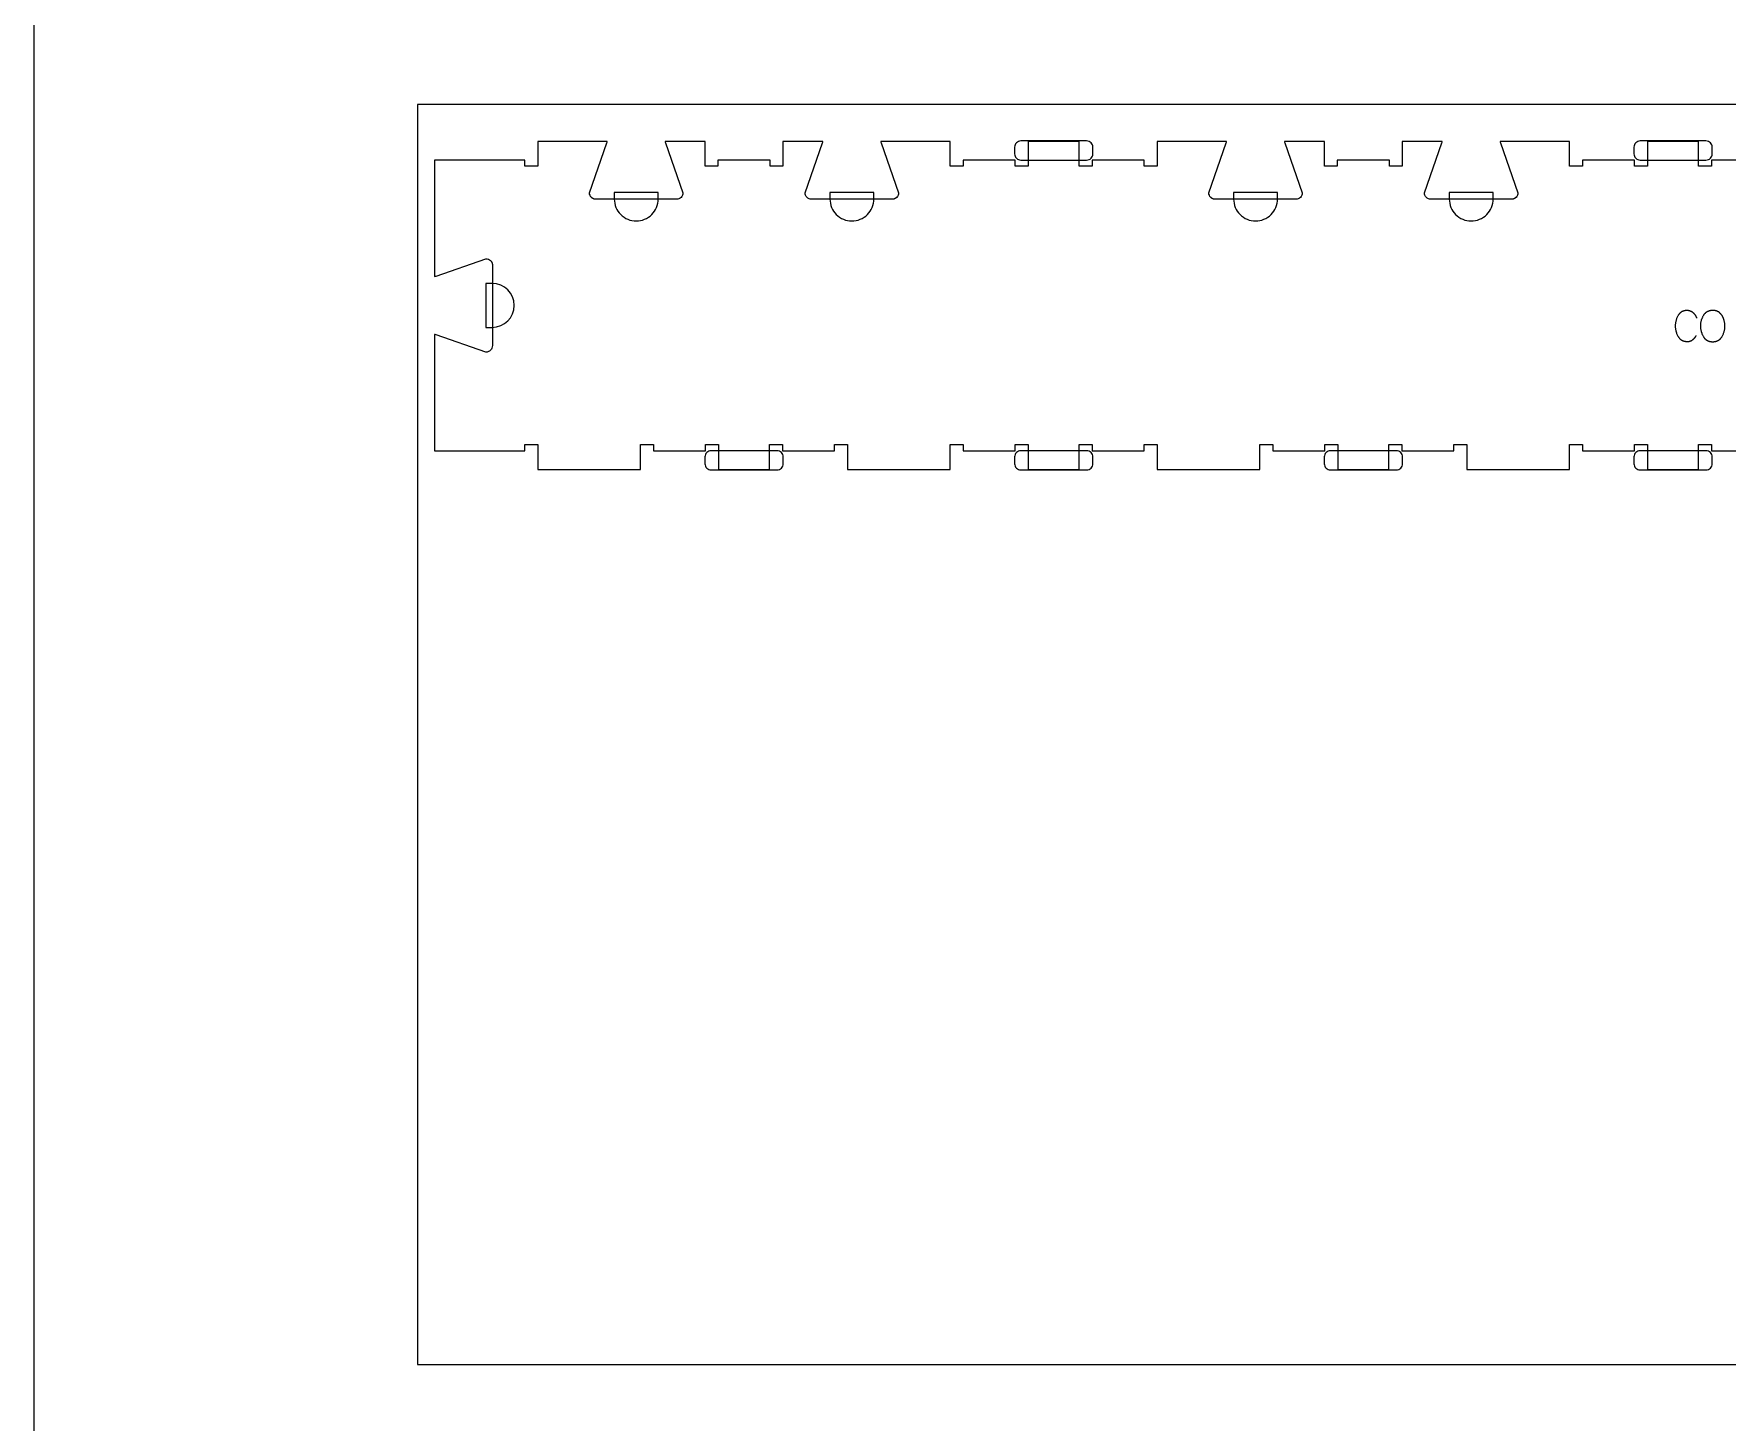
# Model space of a CAD drawing. Extents: x -37379 to -34195, y -17593 to -11999.
# Drawn here: x -37379 to -35738, y -15158 to -13813 of the extents above; entities that cross this region are included whole.
import ezdxf

# ---------------------------------------------------------------- set-up
doc = ezdxf.new("R2010")
doc.units = 0
for name, color, linetype in [('0_SHEET_SPRUCEPLY_2440X122', 1, 'CONTINUOUS'), ('1_ANYTOOL_1MMDEEP_LABELS_S', 2, 'CONTINUOUS'), ('4_ANYTOOL_CUTTHROUGH_OUTSI', 5, 'CONTINUOUS'), ('5_ANYTOOL_HALF_MILL_9MM_IN', 3, 'CONTINUOUS'), ('DONOTCUT', 18, 'CONTINUOUS')]:
    doc.layers.add(name, color=color, linetype=linetype)

msp = doc.modelspace()

# ---------------------------------------------------------------- linework, layer by layer
at = {"layer": '0_SHEET_SPRUCEPLY_2440X122'}
msp.add_lwpolyline([(-37007, -13881.7), (-37007, -15101.7), (-34567, -15101.7), (-34567, -13881.7)], close=True, dxfattribs=at)
at = {"layer": '1_ANYTOOL_1MMDEEP_LABELS_S'}
msp.add_lwpolyline([(-35767.5, -14088.7), (-35767.7, -14088.3), (-35767.9, -14087.9), (-35768, -14087.5), (-35768.2, -14087.2), (-35768.4, -14086.8), (-35768.6, -14086.4), (-35768.9, -14086.1), (-35769.1, -14085.7), (-35769.3, -14085.4), (-35769.6, -14085.1), (-35769.8, -14084.8), (-35770.1, -14084.5), (-35770.4, -14084.2), (-35770.7, -14083.9), (-35771, -14083.6), (-35771.3, -14083.3), (-35771.4, -14083.2), (-35771.6, -14083.1), (-35771.8, -14083), (-35771.9, -14082.8), (-35772.1, -14082.7), (-35772.3, -14082.6), (-35772.4, -14082.5), (-35772.6, -14082.4), (-35772.8, -14082.3), (-35773, -14082.2), (-35773.1, -14082.1), (-35773.3, -14082), (-35773.5, -14082), (-35773.7, -14081.9), (-35773.9, -14081.8), (-35774.1, -14081.7), (-35774.3, -14081.7), (-35774.5, -14081.6), (-35774.6, -14081.6), (-35774.8, -14081.5), (-35775, -14081.5), (-35775.2, -14081.4), (-35775.5, -14081.4), (-35775.7, -14081.3), (-35775.9, -14081.3), (-35776.1, -14081.3), (-35776.3, -14081.3), (-35776.5, -14081.2), (-35776.7, -14081.2), (-35776.9, -14081.2), (-35777.2, -14081.2), (-35777.4, -14081.2), (-35777.7, -14081.2), (-35778.1, -14081.2), (-35778.4, -14081.3), (-35778.7, -14081.3), (-35779.1, -14081.3), (-35779.4, -14081.4), (-35779.7, -14081.4), (-35780, -14081.5), (-35780.3, -14081.6), (-35780.6, -14081.7), (-35780.9, -14081.8), (-35781.2, -14081.9), (-35781.4, -14082), (-35781.6, -14082), (-35781.7, -14082.1), (-35781.8, -14082.2), (-35782, -14082.2), (-35782.1, -14082.3), (-35782.2, -14082.4), (-35782.4, -14082.5), (-35782.5, -14082.5), (-35782.6, -14082.6), (-35782.8, -14082.7), (-35782.9, -14082.8), (-35783, -14082.9), (-35783.1, -14083), (-35783.2, -14083), (-35783.5, -14083.2), (-35783.7, -14083.4), (-35783.9, -14083.6), (-35784.2, -14083.9), (-35784.4, -14084.1), (-35784.6, -14084.3), (-35784.8, -14084.6), (-35785, -14084.8), (-35785.2, -14085.1), (-35785.4, -14085.3), (-35785.6, -14085.6), (-35785.7, -14085.9), (-35786.1, -14086.5), (-35786.4, -14087.1), (-35786.7, -14087.7), (-35787, -14088.3), (-35787.2, -14088.9), (-35787.4, -14089.6), (-35787.6, -14090.2), (-35787.8, -14090.8), (-35788, -14091.5), (-35788.1, -14092.1), (-35788.3, -14092.8), (-35788.4, -14093.5), (-35788.4, -14094.1), (-35788.5, -14094.8), (-35788.5, -14095.5), (-35788.5, -14096.2), (-35788.5, -14096.9), (-35788.5, -14097.6), (-35788.4, -14098.3), (-35788.4, -14099), (-35788.3, -14099.6), (-35788.1, -14100.3), (-35788, -14100.9), (-35787.9, -14101.3), (-35787.8, -14101.6), (-35787.7, -14101.9), (-35787.6, -14102.2), (-35787.5, -14102.6), (-35787.4, -14102.9), (-35787.3, -14103.2), (-35787.2, -14103.5), (-35786.9, -14104.1), (-35786.7, -14104.7), (-35786.4, -14105.3), (-35786, -14105.9), (-35785.7, -14106.5), (-35785.5, -14106.8), (-35785.3, -14107.1), (-35785.1, -14107.4), (-35784.9, -14107.6), (-35784.7, -14107.9), (-35784.5, -14108.1), (-35784.3, -14108.3), (-35784.1, -14108.6), (-35783.9, -14108.8), (-35783.6, -14109), (-35783.4, -14109.2), (-35783.3, -14109.3), (-35783.1, -14109.4), (-35783, -14109.5), (-35782.9, -14109.6), (-35782.8, -14109.6), (-35782.6, -14109.7), (-35782.5, -14109.8), (-35782.4, -14109.9), (-35782.2, -14110), (-35782.1, -14110), (-35782, -14110.1), (-35781.8, -14110.2), (-35781.6, -14110.3), (-35781.3, -14110.4), (-35781, -14110.6), (-35780.7, -14110.7), (-35780.4, -14110.8), (-35780.1, -14110.8), (-35779.8, -14110.9), (-35779.4, -14111), (-35779.1, -14111), (-35778.8, -14111.1), (-35778.5, -14111.1), (-35778.1, -14111.2), (-35777.8, -14111.2), (-35777.4, -14111.2), (-35777.1, -14111.2), (-35776.7, -14111.2), (-35776.3, -14111.2), (-35776.1, -14111.2), (-35775.9, -14111.2), (-35775.7, -14111.1), (-35775.6, -14111.1), (-35775.4, -14111.1), (-35775.2, -14111.1), (-35775, -14111), (-35774.9, -14111), (-35774.7, -14110.9), (-35774.5, -14110.9), (-35774.4, -14110.9), (-35774.2, -14110.8), (-35774, -14110.8), (-35773.9, -14110.7), (-35773.7, -14110.6), (-35773.6, -14110.6), (-35773.4, -14110.5), (-35773.3, -14110.4), (-35773.1, -14110.4), (-35773, -14110.3), (-35772.8, -14110.2), (-35772.7, -14110.1), (-35772.5, -14110.1), (-35772.4, -14110), (-35772.2, -14109.9), (-35772.1, -14109.8), (-35772, -14109.7), (-35771.8, -14109.6), (-35771.6, -14109.4), (-35771.3, -14109.2), (-35771, -14108.9), (-35770.8, -14108.7), (-35770.5, -14108.5), (-35770.3, -14108.2), (-35770.1, -14108), (-35769.9, -14107.7), (-35769.6, -14107.5), (-35769.4, -14107.2), (-35769.2, -14106.9), (-35769, -14106.6), (-35768.8, -14106.3), (-35768.6, -14106), (-35768.4, -14105.7), (-35768.2, -14105.4)], dxfattribs=at)
msp.add_lwpolyline([(-35751.9, -14080.9), (-35751.5, -14080.9), (-35751.2, -14080.9), (-35750.8, -14080.9), (-35750.4, -14081), (-35750.3, -14081), (-35750.1, -14081), (-35749.9, -14081), (-35749.8, -14081.1), (-35749.6, -14081.1), (-35749.4, -14081.2), (-35749.3, -14081.2), (-35749.1, -14081.2), (-35749, -14081.3), (-35748.8, -14081.3), (-35748.6, -14081.4), (-35748.5, -14081.4), (-35748.3, -14081.5), (-35748.2, -14081.6), (-35748, -14081.6), (-35747.9, -14081.7), (-35747.8, -14081.8), (-35747.6, -14081.8), (-35747.5, -14081.9), (-35747.3, -14082), (-35747.2, -14082.1), (-35747.1, -14082.2), (-35746.9, -14082.3), (-35746.8, -14082.3), (-35746.5, -14082.5), (-35746.3, -14082.7), (-35746, -14082.9), (-35745.8, -14083.1), (-35745.6, -14083.3), (-35745.3, -14083.6), (-35745.1, -14083.8), (-35744.9, -14084), (-35744.7, -14084.3), (-35744.5, -14084.5), (-35744.3, -14084.8), (-35744.1, -14085), (-35743.9, -14085.3), (-35743.7, -14085.5), (-35743.5, -14085.8), (-35743.3, -14086.1), (-35743.2, -14086.4), (-35743, -14086.7), (-35742.9, -14087), (-35742.7, -14087.3), (-35742.6, -14087.6), (-35742.4, -14087.9), (-35742.3, -14088.2), (-35742.2, -14088.5), (-35742.1, -14088.8), (-35741.9, -14089.1), (-35741.8, -14089.4), (-35741.7, -14089.8), (-35741.6, -14090.1), (-35741.5, -14090.4), (-35741.5, -14090.8), (-35741.4, -14091.1), (-35741.2, -14091.8), (-35741.1, -14092.5), (-35741, -14093.1), (-35740.9, -14093.8), (-35740.8, -14094.5), (-35740.8, -14095.1), (-35740.8, -14095.7), (-35740.8, -14096.4), (-35740.8, -14097), (-35740.8, -14097.7), (-35740.8, -14098.3), (-35740.9, -14098.9), (-35741, -14099.6), (-35741.1, -14100.2), (-35741.3, -14100.8), (-35741.4, -14101.5), (-35741.6, -14102.1), (-35741.8, -14102.8), (-35742.1, -14103.4), (-35742.3, -14104), (-35742.6, -14104.7), (-35742.9, -14105.3), (-35743.2, -14105.9), (-35743.5, -14106.6), (-35743.7, -14106.9), (-35743.9, -14107.2), (-35744.1, -14107.5), (-35744.3, -14107.8), (-35744.5, -14108.1), (-35744.7, -14108.3), (-35744.9, -14108.6), (-35745.1, -14108.8), (-35745.2, -14108.9), (-35745.3, -14109), (-35745.4, -14109.2), (-35745.6, -14109.3), (-35745.7, -14109.4), (-35745.8, -14109.5), (-35745.9, -14109.6), (-35746, -14109.7), (-35746.2, -14109.8), (-35746.3, -14109.9), (-35746.4, -14110), (-35746.5, -14110.1), (-35746.7, -14110.2), (-35746.8, -14110.2), (-35746.9, -14110.3), (-35747.1, -14110.4), (-35747.2, -14110.5), (-35747.4, -14110.6), (-35747.5, -14110.6), (-35747.6, -14110.7), (-35747.8, -14110.8), (-35747.9, -14110.8), (-35748.1, -14110.9), (-35748.2, -14111), (-35748.4, -14111), (-35748.5, -14111.1), (-35748.7, -14111.1), (-35748.8, -14111.2), (-35749.1, -14111.3), (-35749.5, -14111.4), (-35749.8, -14111.4), (-35750.1, -14111.5), (-35750.5, -14111.6), (-35750.8, -14111.6), (-35751.1, -14111.6), (-35751.5, -14111.7), (-35751.9, -14111.7), (-35752.2, -14111.7), (-35752.6, -14111.7), (-35753, -14111.7), (-35753.4, -14111.6), (-35753.7, -14111.6), (-35754.1, -14111.6), (-35754.4, -14111.5), (-35754.8, -14111.4), (-35755.1, -14111.4), (-35755.4, -14111.3), (-35755.8, -14111.2), (-35755.9, -14111.1), (-35756.1, -14111.1), (-35756.2, -14111), (-35756.4, -14111), (-35756.5, -14110.9), (-35756.7, -14110.8), (-35756.8, -14110.8), (-35757, -14110.7), (-35757.1, -14110.6), (-35757.3, -14110.5), (-35757.4, -14110.5), (-35757.6, -14110.4), (-35757.7, -14110.3), (-35757.8, -14110.2), (-35758, -14110.1), (-35758.1, -14110), (-35758.2, -14109.9), (-35758.4, -14109.9), (-35758.5, -14109.8), (-35758.6, -14109.7), (-35758.7, -14109.6), (-35758.9, -14109.4), (-35759, -14109.3), (-35759.1, -14109.2), (-35759.2, -14109.1), (-35759.3, -14109), (-35759.5, -14108.9), (-35759.6, -14108.8), (-35759.7, -14108.6), (-35759.8, -14108.5), (-35760, -14108.3), (-35760.2, -14108), (-35760.4, -14107.7), (-35760.6, -14107.4), (-35760.8, -14107.1), (-35761, -14106.8), (-35761.2, -14106.5), (-35761.5, -14105.8), (-35761.8, -14105.2), (-35762.1, -14104.6), (-35762.4, -14103.9), (-35762.6, -14103.3), (-35762.9, -14102.6), (-35763.1, -14102), (-35763.2, -14101.3), (-35763.4, -14100.6), (-35763.5, -14100), (-35763.7, -14099.3), (-35763.8, -14098.7), (-35763.8, -14098), (-35763.9, -14097.4), (-35763.9, -14096.7), (-35763.9, -14096.1), (-35763.9, -14095.4), (-35763.9, -14094.7), (-35763.8, -14094), (-35763.8, -14093.3), (-35763.7, -14092.7), (-35763.5, -14092), (-35763.4, -14091.4), (-35763.2, -14090.7), (-35763, -14090.1), (-35762.8, -14089.4), (-35762.6, -14088.8), (-35762.3, -14088.1), (-35762, -14087.5), (-35761.7, -14086.9), (-35761.4, -14086.3), (-35761, -14085.7), (-35760.9, -14085.4), (-35760.7, -14085.1), (-35760.5, -14084.8), (-35760.3, -14084.6), (-35760.1, -14084.3), (-35759.8, -14084.1), (-35759.6, -14083.8), (-35759.4, -14083.6), (-35759.3, -14083.5), (-35759.1, -14083.4), (-35759, -14083.3), (-35758.9, -14083.1), (-35758.8, -14083), (-35758.7, -14082.9), (-35758.5, -14082.8), (-35758.4, -14082.8), (-35758.3, -14082.7), (-35758.1, -14082.6), (-35758, -14082.5), (-35757.9, -14082.4), (-35757.7, -14082.3), (-35757.6, -14082.2), (-35757.5, -14082.2), (-35757.3, -14082.1), (-35757.2, -14082), (-35757, -14081.9), (-35756.7, -14081.8), (-35756.4, -14081.7), (-35756.1, -14081.5), (-35755.8, -14081.4), (-35755.5, -14081.3), (-35755.1, -14081.2), (-35754.8, -14081.2), (-35754.5, -14081.1), (-35754.1, -14081), (-35753.8, -14081), (-35753.4, -14080.9), (-35753, -14080.9), (-35752.7, -14080.9), (-35752.3, -14080.9)], close=True, dxfattribs=at)
at = {"layer": '4_ANYTOOL_CUTTHROUGH_OUTSI', "color": 5}
msp.add_lwpolyline([(-35703, -13935.5), (-35753.5, -13935.5), (-35753.5, -13941.5), (-35766, -13941.5), (-35766, -13917.5), (-35815.5, -13917.5), (-35815.5, -13941.5), (-35828, -13941.5), (-35828, -13935.5), (-35878.5, -13935.5), (-35878.5, -13941.5), (-35891, -13941.5), (-35891, -13917.5), (-35958.2, -13917.5), (-35958.2, -13917.5, 0.061485), (-35957.9, -13918.9), (-35941, -13967.1), (-35941, -13967.2), (-35941, -13967.2), (-35941, -13967.2, -0.198912), (-35942.8, -13971.6), (-35943, -13971.7), (-35943.1, -13971.8), (-35943.2, -13971.9), (-35943.3, -13972), (-35943.4, -13972.1), (-35943.5, -13972.2), (-35943.7, -13972.3), (-35943.8, -13972.4), (-35943.9, -13972.5), (-35944, -13972.6), (-35944.2, -13972.7), (-35944.3, -13972.7), (-35944.5, -13972.8), (-35944.6, -13972.9), (-35944.7, -13972.9), (-35944.9, -13973), (-35945, -13973.1), (-35945.2, -13973.1), (-35945.3, -13973.2), (-35945.5, -13973.2), (-35945.6, -13973.2), (-35945.8, -13973.3), (-35945.9, -13973.3), (-35946.1, -13973.4), (-35946.2, -13973.4), (-35946.4, -13973.4), (-35946.5, -13973.4), (-35946.7, -13973.4), (-35946.8, -13973.5), (-35947, -13973.5), (-35947.1, -13973.5), (-35947.3, -13973.5), (-36025.3, -13973.5, -0.414214), (-36031.5, -13967.2), (-36031.5, -13967.2), (-36031.5, -13967.1), (-36014.6, -13918.9), (-36014.6, -13918.9, 0.061485), (-36014.4, -13917.5), (-36053, -13917.5), (-36053, -13941.5), (-36065.5, -13941.5), (-36065.5, -13935.5), (-36116, -13935.5), (-36116, -13941.5), (-36128.5, -13941.5), (-36128.5, -13917.5), (-36167.1, -13917.5), (-36167.1, -13917.5, 0.061485), (-36166.8, -13918.9), (-36149.9, -13967.1), (-36149.9, -13967.2), (-36149.9, -13967.2), (-36149.9, -13967.2, -0.414214), (-36156.2, -13973.5), (-36234.2, -13973.5), (-36234.3, -13973.5), (-36234.5, -13973.5), (-36234.6, -13973.5), (-36234.8, -13973.4), (-36234.9, -13973.4), (-36235.1, -13973.4), (-36235.2, -13973.4), (-36235.4, -13973.4), (-36235.5, -13973.3), (-36235.7, -13973.3), (-36235.8, -13973.2), (-36236, -13973.2), (-36236.1, -13973.2), (-36236.3, -13973.1), (-36236.4, -13973.1), (-36236.6, -13973), (-36236.7, -13972.9), (-36236.9, -13972.9), (-36237, -13972.8), (-36237.1, -13972.7), (-36237.3, -13972.7), (-36237.4, -13972.6), (-36237.5, -13972.5), (-36237.7, -13972.4), (-36237.8, -13972.3), (-36237.9, -13972.2), (-36238, -13972.1), (-36238.1, -13972), (-36238.3, -13971.9), (-36238.4, -13971.8), (-36238.5, -13971.7), (-36238.6, -13971.6, -0.198912), (-36240.4, -13967.2), (-36240.4, -13967.2), (-36240.4, -13967.1), (-36223.5, -13918.9), (-36223.5, -13918.9, 0.061485), (-36223.3, -13917.5), (-36240.7, -13917.5), (-36290.5, -13917.5), (-36290.5, -13941.5), (-36303, -13941.5), (-36303, -13935.5), (-36353.5, -13935.5), (-36353.5, -13941.5), (-36366, -13941.5), (-36366, -13917.5), (-36415.5, -13917.5), (-36415.5, -13941.5), (-36428, -13941.5), (-36428, -13935.5), (-36478.5, -13935.5), (-36478.5, -13941.5), (-36491, -13941.5), (-36491, -13917.5), (-36558.2, -13917.5), (-36558.2, -13917.5, 0.061485), (-36557.9, -13918.9), (-36541, -13967.1), (-36541, -13967.2), (-36541, -13967.2), (-36541, -13967.2, -0.198912), (-36542.8, -13971.6), (-36543, -13971.7), (-36543.1, -13971.8), (-36543.2, -13971.9), (-36543.3, -13972), (-36543.4, -13972.1), (-36543.5, -13972.2), (-36543.7, -13972.3), (-36543.8, -13972.4), (-36543.9, -13972.5), (-36544, -13972.6), (-36544.2, -13972.7), (-36544.3, -13972.7), (-36544.5, -13972.8), (-36544.6, -13972.9), (-36544.7, -13972.9), (-36544.9, -13973), (-36545, -13973.1), (-36545.2, -13973.1), (-36545.3, -13973.2), (-36545.5, -13973.2), (-36545.6, -13973.2), (-36545.8, -13973.3), (-36545.9, -13973.3), (-36546.1, -13973.4), (-36546.2, -13973.4), (-36546.4, -13973.4), (-36546.5, -13973.4), (-36546.7, -13973.4), (-36546.8, -13973.5), (-36547, -13973.5), (-36547.1, -13973.5), (-36547.3, -13973.5), (-36625.3, -13973.5, -0.414214), (-36631.5, -13967.2), (-36631.5, -13967.2), (-36631.5, -13967.1), (-36614.6, -13918.9), (-36614.6, -13918.9, 0.061485), (-36614.4, -13917.5), (-36653, -13917.5), (-36653, -13941.5), (-36665.5, -13941.5), (-36665.5, -13935.5), (-36716, -13935.5), (-36716, -13941.5), (-36728.5, -13941.5), (-36728.5, -13917.5), (-36767.1, -13917.5), (-36767.1, -13917.5, 0.061485), (-36766.8, -13918.9), (-36749.9, -13967.1), (-36749.9, -13967.2), (-36749.9, -13967.2), (-36749.9, -13967.2, -0.414214), (-36756.2, -13973.5), (-36834.2, -13973.5), (-36834.3, -13973.5), (-36834.5, -13973.5), (-36834.6, -13973.5), (-36834.8, -13973.4), (-36834.9, -13973.4), (-36835.1, -13973.4), (-36835.2, -13973.4), (-36835.4, -13973.4), (-36835.5, -13973.3), (-36835.7, -13973.3), (-36835.8, -13973.2), (-36836, -13973.2), (-36836.1, -13973.2), (-36836.3, -13973.1), (-36836.4, -13973.1), (-36836.6, -13973), (-36836.7, -13972.9), (-36836.9, -13972.9), (-36837, -13972.8), (-36837.1, -13972.7), (-36837.3, -13972.7), (-36837.4, -13972.6), (-36837.5, -13972.5), (-36837.7, -13972.4), (-36837.8, -13972.3), (-36837.9, -13972.2), (-36838, -13972.1), (-36838.1, -13972), (-36838.3, -13971.9), (-36838.4, -13971.8), (-36838.5, -13971.7), (-36838.6, -13971.6, -0.198912), (-36840.4, -13967.2), (-36840.4, -13967.2), (-36840.4, -13967.1), (-36823.5, -13918.9), (-36823.5, -13918.9, 0.061485), (-36823.3, -13917.5), (-36840.7, -13917.5), (-36890.5, -13917.5), (-36890.5, -13917.5), (-36890.5, -13941.2), (-36890.5, -13941.5), (-36903, -13941.5), (-36903, -13935.5), (-36990.5, -13935.5), (-36990.5, -14048.1), (-36990.5, -14048.1, 0.061485), (-36989.1, -14047.9), (-36940.8, -14031), (-36940.8, -14031), (-36940.7, -14031), (-36940.7, -14031, -0.198912), (-36936.3, -14032.8), (-36936.2, -14032.9), (-36936.1, -14033), (-36936, -14033.1), (-36935.9, -14033.2), (-36935.8, -14033.4), (-36935.7, -14033.5), (-36935.6, -14033.6), (-36935.5, -14033.7), (-36935.4, -14033.9), (-36935.4, -14034), (-36935.3, -14034.1), (-36935.2, -14034.3), (-36935.1, -14034.4), (-36935.1, -14034.5), (-36935, -14034.7), (-36934.9, -14034.8), (-36934.9, -14035), (-36934.8, -14035.1), (-36934.8, -14035.3), (-36934.7, -14035.4), (-36934.7, -14035.6), (-36934.7, -14035.7), (-36934.6, -14035.9), (-36934.6, -14036), (-36934.6, -14036.2), (-36934.5, -14036.3), (-36934.5, -14036.5), (-36934.5, -14036.6), (-36934.5, -14036.8), (-36934.5, -14036.9), (-36934.5, -14037.1), (-36934.5, -14037.2), (-36934.5, -14115.2, -0.414214), (-36940.7, -14121.5), (-36940.8, -14121.5), (-36940.8, -14121.5), (-36989.1, -14104.6), (-36989.1, -14104.6, 0.061485), (-36990.5, -14104.3), (-36990.5, -14217), (-36903, -14217), (-36903, -14211), (-36890.5, -14211), (-36890.5, -14235), (-36791, -14235), (-36791, -14211), (-36778.5, -14211), (-36778.5, -14217), (-36728, -14217), (-36728, -14211), (-36727.7, -14211), (-36727.7, -14211), (-36715.7, -14211), (-36715.5, -14211), (-36715.5, -14211.2), (-36715.5, -14235), (-36666, -14235), (-36666, -14211.2), (-36666, -14211), (-36653.5, -14211), (-36653.5, -14217), (-36603, -14217), (-36603, -14211), (-36590.5, -14211), (-36590.5, -14235), (-36491, -14235), (-36491, -14235), (-36491, -14211), (-36478.5, -14211), (-36478.5, -14217), (-36428, -14217), (-36428, -14211), (-36427.7, -14211), (-36427.7, -14211), (-36415.7, -14211), (-36415.5, -14211), (-36415.5, -14211.2), (-36415.5, -14235), (-36366, -14235), (-36366, -14211.2), (-36366, -14211), (-36353.5, -14211), (-36353.5, -14217), (-36303, -14217), (-36303, -14211), (-36290.5, -14211), (-36290.5, -14235), (-36191, -14235), (-36191, -14211), (-36178.5, -14211), (-36178.5, -14217), (-36128, -14217), (-36128, -14211), (-36127.7, -14211), (-36127.7, -14211), (-36115.7, -14211), (-36115.5, -14211), (-36115.5, -14211.2), (-36115.5, -14235), (-36066, -14235), (-36066, -14211.2), (-36066, -14211), (-36053.5, -14211), (-36053.5, -14217), (-36003, -14217), (-36003, -14211), (-35990.5, -14211), (-35990.5, -14235), (-35891, -14235), (-35891, -14211), (-35878.5, -14211), (-35878.5, -14217), (-35828, -14217), (-35828, -14211), (-35827.7, -14211), (-35827.7, -14211), (-35815.7, -14211), (-35815.5, -14211), (-35815.5, -14211.2), (-35815.5, -14235), (-35766, -14235), (-35766, -14211.2), (-35766, -14211), (-35753.5, -14211), (-35753.5, -14217), (-35703, -14217)], format="xyb", dxfattribs=at)
at = {"layer": '5_ANYTOOL_HALF_MILL_9MM_IN', "color": 3}
for points in [[(-36422.6, -13917, 0.414214), (-36428.6, -13923), (-36428.6, -13929.5, 0.414214), (-36422.6, -13935.5), (-36358.8, -13935.5, 0.414214), (-36352.8, -13929.5), (-36352.8, -13923, 0.414214), (-36358.8, -13917)], [(-35822.6, -13917, 0.414214), (-35828.6, -13923), (-35828.6, -13929.5, 0.414214), (-35822.6, -13935.5), (-35758.8, -13935.5, 0.414214), (-35752.8, -13929.5), (-35752.8, -13923, 0.414214), (-35758.8, -13917)], [(-36816.4, -13973.2, 0.414214), (-36795.2, -13994.5, 0.414214), (-36773.9, -13973.2), (-36773.9, -13973), (-36773.9, -13967), (-36816.4, -13967), (-36816.4, -13973), (-36816.4, -13973.2)], [(-36607.5, -13973.2, 0.414214), (-36586.3, -13994.5, 0.414214), (-36565, -13973.2), (-36565, -13973), (-36565, -13967), (-36607.5, -13967), (-36607.5, -13973), (-36607.5, -13973.2)], [(-36216.4, -13973.2, 0.414214), (-36195.2, -13994.5, 0.414214), (-36173.9, -13973.2), (-36173.9, -13973), (-36173.9, -13967), (-36216.4, -13967), (-36216.4, -13973), (-36216.4, -13973.2)], [(-36007.5, -13973.2, 0.414214), (-35986.3, -13994.5, 0.414214), (-35965, -13973.2), (-35965, -13973), (-35965, -13967), (-36007.5, -13967), (-36007.5, -13973), (-36007.5, -13973.2)], [(-36934.7, -14097.5, 1), (-36934.7, -14055), (-36935, -14055), (-36941, -14055), (-36941, -14097.5), (-36935, -14097.5), (-36934.7, -14097.5)], [(-36722.6, -14217, 0.414214), (-36728.6, -14223), (-36728.6, -14229.5, 0.414214), (-36722.6, -14235.5), (-36658.8, -14235.5, 0.414214), (-36652.8, -14229.5), (-36652.8, -14223, 0.414214), (-36658.8, -14217)], [(-36422.6, -14217, 0.414214), (-36428.6, -14223), (-36428.6, -14229.5, 0.414214), (-36422.6, -14235.5), (-36358.8, -14235.5, 0.414214), (-36352.8, -14229.5), (-36352.8, -14223, 0.414214), (-36358.8, -14217)], [(-36122.6, -14217, 0.414214), (-36128.6, -14223), (-36128.6, -14229.5, 0.414214), (-36122.6, -14235.5), (-36058.8, -14235.5, 0.414214), (-36052.8, -14229.5), (-36052.8, -14223, 0.414214), (-36058.8, -14217)], [(-35822.6, -14217, 0.414214), (-35828.6, -14223), (-35828.6, -14229.5, 0.414214), (-35822.6, -14235.5), (-35758.8, -14235.5, 0.414214), (-35752.8, -14229.5), (-35752.8, -14223, 0.414214), (-35758.8, -14217)]]:
    msp.add_lwpolyline(points, format="xyb", close=True, dxfattribs=at)
at = {"layer": 'DONOTCUT'}
msp.add_lwpolyline([(-37378.7, -17592.7), (-34195.3, -17592.7), (-34195.3, -11999.3), (-37378.7, -11999.3)], close=True, dxfattribs=at)

doc.saveas('drawing.dxf')
